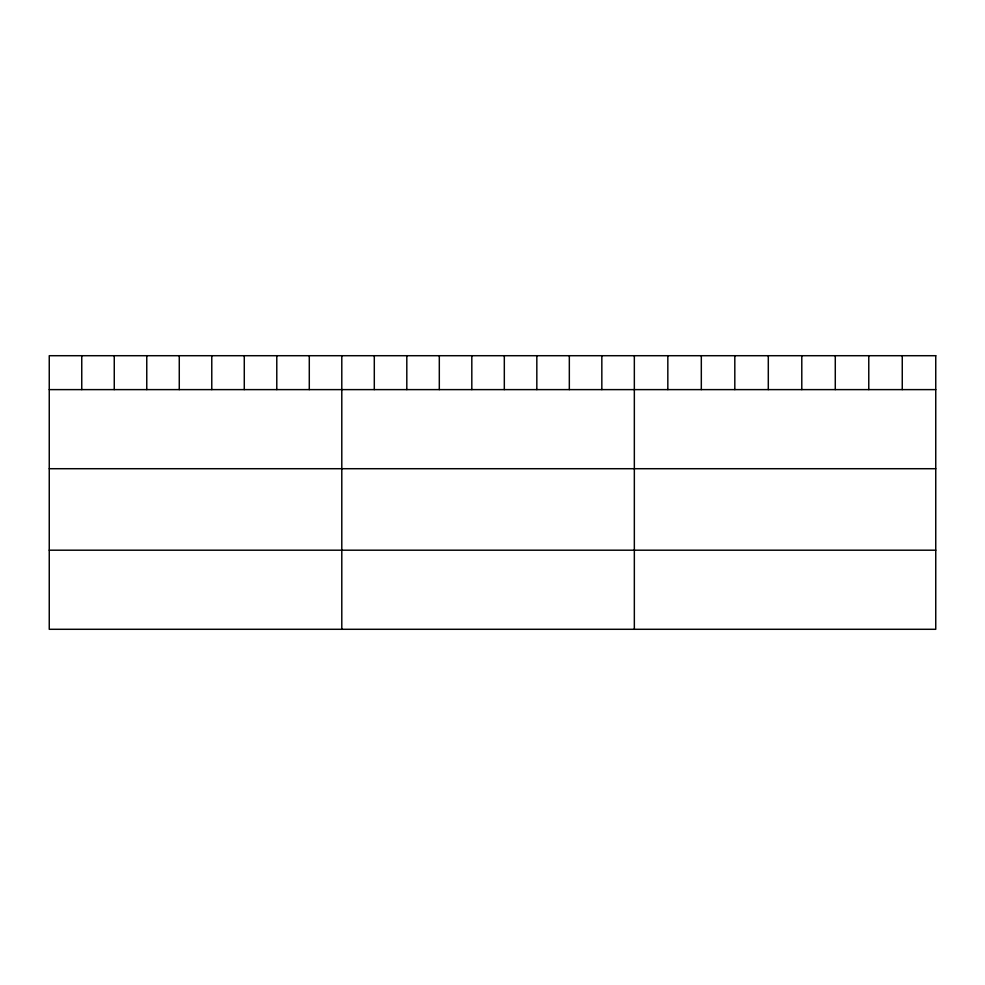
<?xml version="1.0" encoding="UTF-8"?>
<svg xmlns="http://www.w3.org/2000/svg" width="985" height="985" viewBox="0 0 985 985"><rect width="100%" height="100%" fill="white"/><g stroke="black" fill="none" stroke-linecap="round" stroke-linejoin="round"><path stroke-width="1.48" d="M49.25 389.617L935.75 389.617M49.25 468.712L935.75 468.712M49.25 550.196L935.75 550.196M902.26 355.708L902.26 389.617M868.77 355.708L868.77 389.617M835.28 355.708L835.28 389.617M801.79 355.708L801.79 389.617M768.3 355.708L768.3 389.617M734.81 355.708L734.81 389.617M701.32 355.708L701.32 389.617M667.83 355.708L667.83 389.617M634.34 355.708L634.34 629.292M601.835 355.708L601.835 389.617M569.33 355.708L569.33 389.617M536.825 355.708L536.825 389.617M504.32 355.708L504.32 389.617M471.815 355.708L471.815 389.617M439.31 355.708L439.31 389.617M406.805 355.708L406.805 389.617M374.3 355.708L374.3 389.617M341.795 355.708L341.795 629.292M309.29 355.708L309.29 389.617M276.785 355.708L276.785 389.617M244.28 355.708L244.28 389.617M211.775 355.708L211.775 389.617M179.27 355.708L179.27 389.617M146.765 355.708L146.765 389.617M114.26 355.708L114.26 389.617M81.755 355.708L81.755 389.617M935.75 355.708L49.25 355.708L49.25 629.292L935.75 629.292L935.75 355.708"/></g></svg>
